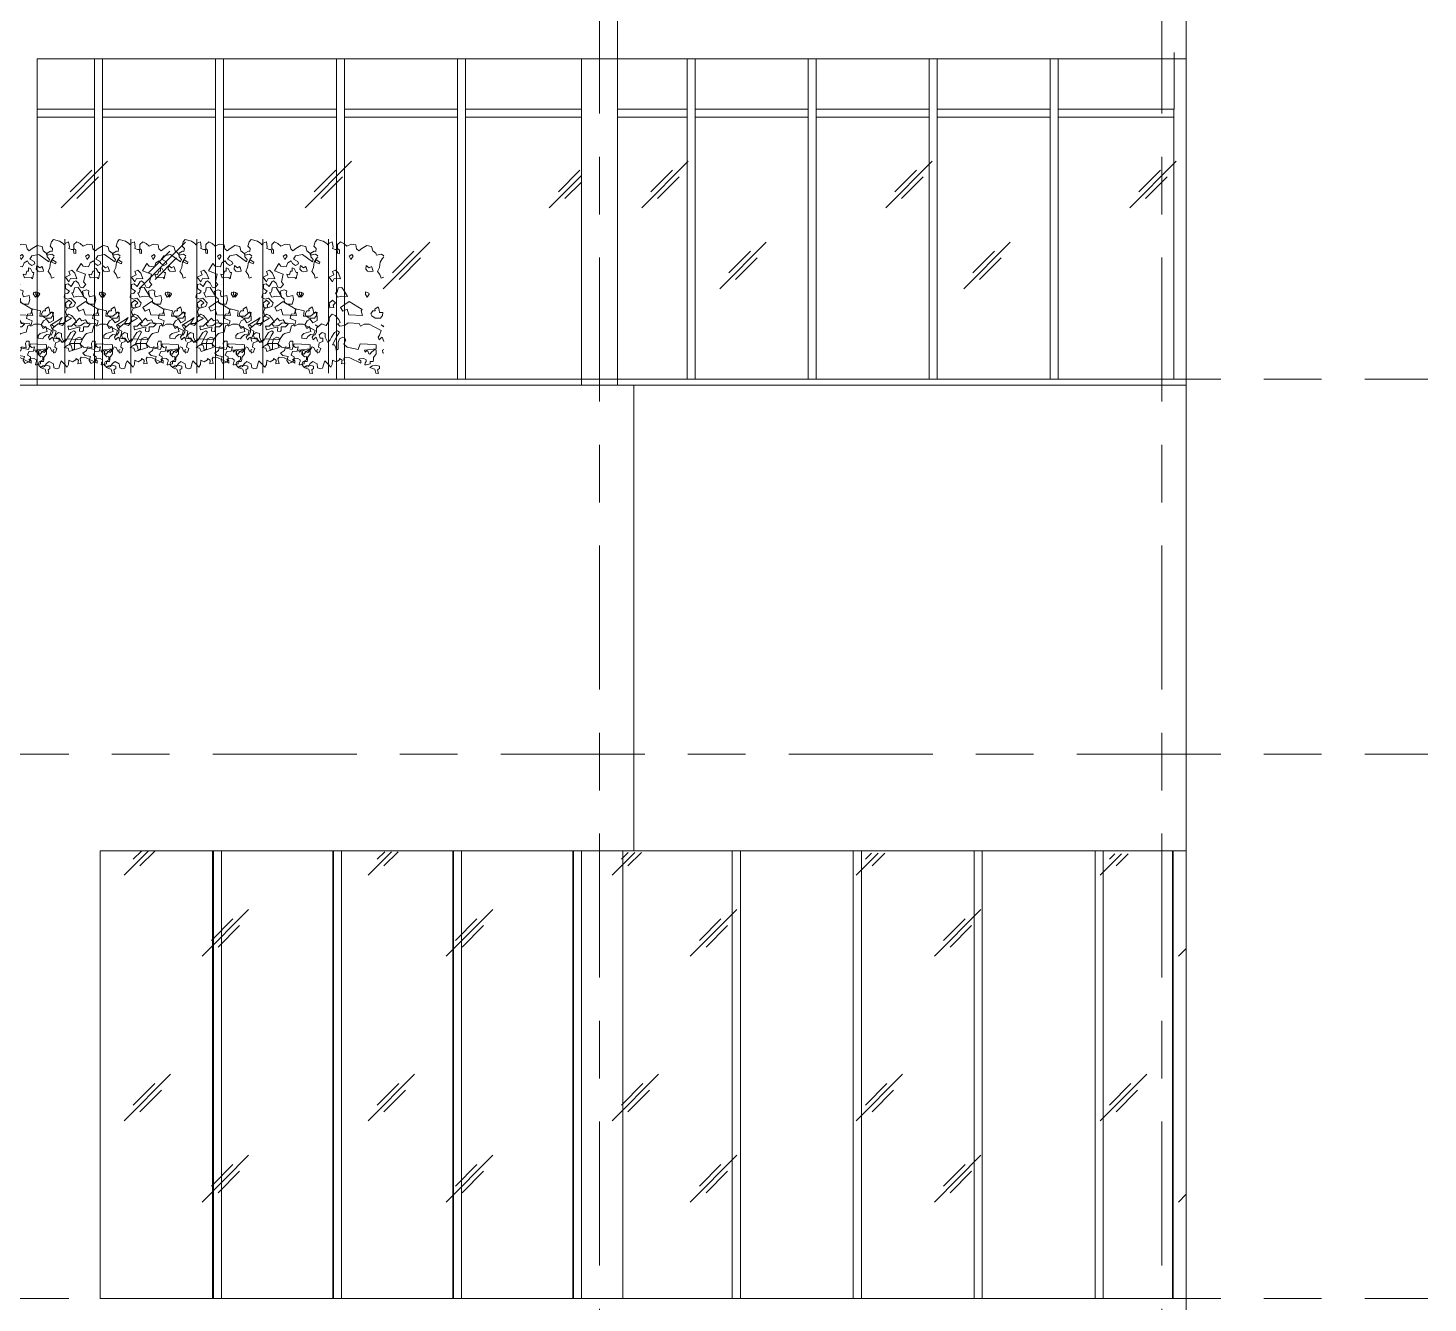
# Model space of a CAD drawing. Header units: millimetres. Extents: x -2100 to 124761, y -10432 to 93550.
# Drawn here: x 33025 to 44600, y 10962 to 21504 of the extents above; entities that cross this region are included whole.
import ezdxf

# ---------------------------------------------------------------- set-up
doc = ezdxf.new("R2010")
doc.units = ezdxf.units.MM
doc.linetypes.add('Centre', pattern=[31.75, 6.35, -4.7625, 15.875, -4.7625])
for name, color, linetype, lineweight in [('A-GLAZ-CWMG', 55, 'Continuous', 5), ('G-IMPT', 8, 'Continuous', 5), ('KINH', 152, 'Continuous', 5), ('L-SITE', 91, 'Continuous', 5), ('NET-THAY', 2, 'Continuous', 9), ('TRUC', 225, 'Continuous', 5)]:
    doc.layers.add(name, color=color, linetype=linetype, lineweight=lineweight)

# ---------------------------------------------------------------- blocks, each defined once
blk = doc.blocks.new('ALC1807-ASCENT PLAZA-KET CAU 180524_rvt-1-MẶT ĐỨNG TRỤC A-Q')
at = {"layer": 'NET-THAY'}
for p, q in [((42600, 21300), (42600, 18600)), ((33100, 21250), (33100, 18550)), ((37600, 21250), (37600, 18550)), ((37900, 21250), (37900, 18550)), ((42600, 17950), (42600, 15300)), ((42600, 14700), (42600, 10950))]:
    blk.add_line(p, q, dxfattribs=at)
blk = doc.blocks.new('System Panel - Glazed-1982917-MẶT ĐỨNG TRỤC A-Q')
at = {"layer": 'KINH'}
blk.add_line((42487, 11000), (42487, 14700), dxfattribs=at)
blk = doc.blocks.new('System Panel - Glazed-1952872-MẶT ĐỨNG TRỤC A-Q')
at = {"layer": 'KINH'}
blk.add_line((42493, 14700), (42493, 11000), dxfattribs=at)
blk = doc.blocks.new('System Panel - Glazed-1982927-MẶT ĐỨNG TRỤC A-Q')
at = {"layer": 'KINH'}
blk.add_line((37944, 11000), (37944, 14700), dxfattribs=at)
blk = doc.blocks.new('Rectangular Mullion - Rectangular Mullion-1978554-MẶT ĐỨNG TRỤC A-Q')
at = {"layer": 'A-GLAZ-CWMG'}
for p, q in [((38848, 14700), (38848, 11000)), ((38915, 14700), (38915, 11000))]:
    blk.add_line(p, q, dxfattribs=at)
blk = doc.blocks.new('Rectangular Mullion - Rectangular Mullion-V44-MẶT ĐỨNG TRỤC A-Q')
at = {"layer": 'A-GLAZ-CWMG'}
for p, q in [((23133, 14700), (23133, 11000)), ((23139, 14700), (23139, 11000)), ((23205, 14700), (23205, 11000))]:
    blk.add_line(p, q, dxfattribs=at)
blk = doc.blocks.new('System Panel - Glazed-1982567-MẶT ĐỨNG TRỤC A-Q')
at = {"layer": 'KINH'}
blk.add_line((14912, 5500), (14912, 7667), dxfattribs=at)
blk = doc.blocks.new('System Panel - Glazed-1982589-MẶT ĐỨNG TRỤC A-Q')
at = {"layer": 'KINH'}
blk.add_line((42500, 20833), (42500, 21300), dxfattribs=at)
blk = doc.blocks.new('Rectangular Mullion - Rectangular Mullion-V40-MẶT ĐỨNG TRỤC A-Q')
at = {"layer": 'A-GLAZ-CWMG'}
for p, q in [((13944, 13167), (13944, 13233)), ((14902, 13233), (13944, 13233)), ((14902, 13233), (14902, 13167)), ((14902, 13167), (13944, 13167))]:
    blk.add_line(p, q, dxfattribs=at)
blk = doc.blocks.new('Rectangular Mullion - Rectangular Mullion-V37-MẶT ĐỨNG TRỤC A-Q')
at = {"layer": 'A-GLAZ-CWMG'}
for p, q in [((14642, 2167), (14642, 2233)), ((15575, 2233), (14642, 2233)), ((15575, 2233), (15575, 2167)), ((15575, 2167), (14642, 2167))]:
    blk.add_line(p, q, dxfattribs=at)
blk = doc.blocks.new('Rectangular Mullion - Rectangular Mullion-1982810-MẶT ĐỨNG TRỤC A-Q')
at = {"layer": 'A-GLAZ-CWMG'}
for p, q in [((38475, 20833), (37900, 20833)), ((38475, 20767), (37900, 20767)), ((38475, 20833), (38475, 20767))]:
    blk.add_line(p, q, dxfattribs=at)
blk = doc.blocks.new('Rectangular Mullion - Rectangular Mullion-V38-MẶT ĐỨNG TRỤC A-Q')
at = {"layer": 'A-GLAZ-CWMG'}
for p, q in [((15575, 2200), (15575, 0)), ((15642, 2200), (15642, 0))]:
    blk.add_line(p, q, dxfattribs=at)
blk = doc.blocks.new('Rectangular Mullion - Rectangular Mullion-V101-MẶT ĐỨNG TRỤC A-Q')
at = {"layer": 'A-GLAZ-CWMG'}
for p, q in [((41475, 21250), (41475, 20800)), ((41542, 21250), (41542, 20800))]:
    blk.add_line(p, q, dxfattribs=at)
blk = doc.blocks.new('Rectangular Mullion - Rectangular Mullion-V52-MẶT ĐỨNG TRỤC A-Q')
at = {"layer": 'A-GLAZ-CWMG'}
for p, q in [((10292, 7667), (10292, 7733)), ((11250, 7733), (10292, 7733)), ((11250, 7667), (10292, 7667))]:
    blk.add_line(p, q, dxfattribs=at)
blk = doc.blocks.new('Rectangular Mullion - Rectangular Mullion-1983252-MẶT ĐỨNG TRỤC A-Q')
at = {"layer": 'A-GLAZ-CWMG'}
for p, q in [((33575, 20833), (33100, 20833)), ((33575, 20767), (33100, 20767)), ((33575, 20833), (33575, 20767))]:
    blk.add_line(p, q, dxfattribs=at)
blk = doc.blocks.new('Rectangular Mullion - Rectangular Mullion-1978184-MẶT ĐỨNG TRỤC A-Q')
at = {"layer": 'A-GLAZ-CWMG'}
for p, q in [((21275, 21250), (21275, 20800)), ((21342, 21250), (21342, 20800))]:
    blk.add_line(p, q, dxfattribs=at)
blk = doc.blocks.new('CAY XANH 1 - new block_dwg_110_植栽_中_高木 - 落葉1_φ4000_H5500-1445069-IDEA-4th Storey - Detail-1404438-MẶT ĐỨNG TRỤC A-Q')
at = {"layer": 'G-IMPT'}
for p, q in [((14934, 18600), (15069, 18600)), ((14964, 18600), (15101, 18600)), ((14979, 18600), (15297, 18600)), ((15042, 18600), (15164, 18600)), ((15321, 18600), (15390, 18600)), ((15389, 18600), (15452, 18600)), ((15434, 18600), (15510, 18600)), ((15510, 18600), (15520, 18600)), ((15551, 18600), (15580, 18600)), ((15580, 18600), (15588, 18600)), ((15740, 18600), (15593, 18600)), ((15733, 18600), (15717, 18600)), ((15794, 18600), (15733, 18600)), ((15835, 18600), (15734, 18600)), ((15981, 18600), (15773, 18600)), ((15912, 18600), (15947, 18600)), ((15960, 18600), (15912, 18600))]:
    blk.add_line(p, q, dxfattribs=at)
at = {"layer": 'G-IMPT', "flags": 128}
for points in [[(14870, 18600), (15012, 18600), (15171, 18600), (15090, 18600), (14938, 18600)], [(14878, 18600), (15075, 18600), (15218, 18600), (15105, 18600)], [(15322, 18600), (15140, 18600), (14881, 18600)], [(14907, 18600), (15069, 18600), (15140, 18600)], [(14910, 18600), (15105, 18600), (15051, 18600), (14935, 18600)], [(15374, 18600), (15392, 18600), (15381, 18600), (15400, 18600), (15422, 18600), (15260, 18600), (15173, 18600), (15043, 18600)], [(15074, 18600), (15159, 18600), (15281, 18600), (15321, 18600), (15181, 18600)], [(15101, 18600), (15173, 18600), (15261, 18600)], [(15123, 18600), (15240, 18600), (15290, 18600)], [(15156, 18600), (15266, 18600), (15358, 18600), (15388, 18600)], [(15218, 18600), (15363, 18600), (15298, 18600), (15162, 18600)], [(15321, 18600), (15395, 18600), (15248, 18600), (15171, 18600)], [(15219, 18600), (15287, 18600), (15326, 18600), (15422, 18600), (15540, 18600), (15363, 18600)], [(15298, 18600), (15328, 18600), (15388, 18600), (15456, 18600)], [(16030, 18600), (15883, 18600), (15773, 18600), (15672, 18600), (15540, 18600), (15456, 18600), (15395, 18600)], [(15521, 18600), (15523, 18600), (15483, 18600), (15426, 18600)], [(15656, 18600), (15582, 18600), (15522, 18600), (15513, 18600)], [(15566, 18600), (15561, 18600), (15523, 18600)], [(15601, 18600), (15596, 18600), (15594, 18600), (15561, 18600), (15540, 18600), (15641, 18600), (15771, 18600), (15961, 18600), (15975, 18600)], [(15958, 18600), (15912, 18600), (15540, 18600), (15584, 18600)], [(15647, 18600), (15602, 18600), (15573, 18600), (15552, 18600)], [(15693, 18600), (15584, 18600), (15582, 18600)], [(15666, 18600), (15656, 18600), (15717, 18600), (15765, 18600), (15901, 18600)], [(15951, 18600), (15805, 18600), (15672, 18600), (15735, 18600), (15743, 18600), (15762, 18600)], [(15948, 18600), (15918, 18600), (15693, 18600), (15779, 18600), (15852, 18600), (15925, 18600), (15929, 18600)], [(15706, 18600), (15838, 18600), (15981, 18600), (16013, 18600)], [(15970, 18600), (15771, 18600), (15860, 18600)], [(15940, 18600), (15868, 18600), (15779, 18600), (15829, 18600)], [(15895, 18600), (15829, 18600), (15877, 18600)], [(15959, 18600), (15860, 18600), (15966, 18600)], [(15995, 18600), (15959, 18600), (15997, 18600)], [(15984, 18600), (15966, 18600), (15985, 18600)]]:
    blk.add_lwpolyline(points, dxfattribs=at)
blk = doc.blocks.new('CAY XANH 1 - new block_dwg-1404437-MẶT ĐỨNG TRỤC A-Q')
blk.add_blockref('CAY XANH 1 - new block_dwg_110_植栽_中_高木 - 落葉1_φ4000_H5500-1445069-IDEA-4th Storey - Detail-1404438-MẶT ĐỨNG TRỤC A-Q', (0, 0))
blk = doc.blocks.new('CAY XANH 1 - CAY XANH_dwg-1404436-MẶT ĐỨNG TRỤC A-Q')
at = {"layer": 'G-IMPT'}
for p, q in [((15540, 19488), (15540, 19520)), ((15540, 19225), (15540, 19264)), ((15540, 18902), (15540, 18918))]:
    blk.add_line(p, q, dxfattribs=at)
at = {"layer": 'G-IMPT', "flags": 128}
for points in [[(15540, 19678), (15540, 19687), (15540, 19700), (15540, 19740), (15540, 19731), (15540, 19715), (15540, 19728), (15540, 19747), (15540, 19759), (15540, 19740), (15540, 19706), (15540, 19687), (15540, 19660), (15540, 19663), (15540, 19647), (15540, 19616), (15540, 19594), (15540, 19576), (15540, 19635), (15540, 19626), (15540, 19598), (15540, 19579), (15540, 19557), (15540, 19545), (15540, 19561), (15540, 19582), (15540, 19567), (15540, 19533), (15540, 19539), (15540, 19561), (15540, 19501), (15540, 19473), (15540, 19408), (15540, 19387), (15540, 19359), (15540, 19365), (15540, 19399), (15540, 19417), (15540, 19412), (15540, 19371), (15540, 19393), (15540, 19387), (15540, 19356), (15540, 19331), (15540, 19312), (15540, 19315), (15540, 19281), (15540, 19265), (15540, 19275), (15540, 19235), (15540, 19204), (15540, 19188), (15540, 19160), (15540, 19126), (15540, 19120), (15540, 19107), (15540, 19064)], [(15540, 18869), (15540, 18897), (15540, 18891), (15540, 18894), (15540, 18934), (15540, 18941), (15540, 18956), (15540, 18972), (15540, 18987), (15540, 19022), (15540, 19025), (15540, 19082), (15540, 19104), (15540, 19085), (15540, 19116), (15540, 19169), (15540, 19197), (15540, 19212), (15540, 19250), (15540, 19265), (15540, 19277), (15540, 19318), (15540, 19343), (15540, 19380), (15540, 19374), (15540, 19461), (15540, 19439), (15540, 19470), (15540, 19495), (15540, 19529), (15540, 19573), (15540, 19601), (15540, 19622), (15540, 19638), (15540, 19632), (15540, 19647), (15540, 19666), (15540, 19703), (15540, 19710), (15540, 19685), (15540, 19666), (15540, 19682), (15540, 19715), (15540, 19722), (15540, 19706), (15540, 19728), (15540, 19740), (15540, 19719), (15540, 19687), (15540, 19672), (15540, 19644), (15540, 19647), (15540, 19678)], [(15540, 19520), (15540, 19527), (15540, 19498)], [(15540, 19498), (15540, 19466), (15540, 19473), (15540, 19441), (15540, 19445), (15540, 19434), (15540, 19488)], [(15540, 19335), (15540, 19363), (15540, 19360), (15540, 19335), (15540, 19317)], [(15540, 19264), (15540, 19296), (15540, 19285), (15540, 19310), (15540, 19335), (15540, 19342), (15540, 19331), (15540, 19282), (15540, 19268), (15540, 19236), (15540, 19225)], [(15540, 19317), (15540, 19282), (15540, 19292), (15540, 19289), (15540, 19335)], [(15540, 19156), (15540, 19177), (15540, 19202), (15540, 19184), (15540, 19170)], [(15540, 18936), (15540, 18908), (15540, 18933), (15540, 18936), (15540, 18930), (15540, 18971), (15540, 18980), (15540, 18992), (15540, 19045), (15540, 19055), (15540, 19086), (15540, 19098), (15540, 19104), (15540, 19141), (15540, 19144), (15540, 19185), (15540, 19169), (15540, 19126)], [(15540, 19170), (15540, 19145), (15540, 19127), (15540, 19110)], [(15540, 19126), (15540, 19160), (15540, 19123), (15540, 19088), (15540, 19070), (15540, 19101), (15540, 19086), (15540, 19055), (15540, 19023), (15540, 19039), (15540, 18999), (15540, 18980), (15540, 18964), (15540, 18943), (15540, 18937), (15540, 18955), (15540, 18974), (15540, 18967), (15540, 18992), (15540, 19027), (15540, 19061), (15540, 19048), (15540, 19086), (15540, 19113), (15540, 19141), (15540, 19132), (15540, 19098), (15540, 19073), (15540, 19061), (15540, 19042), (15540, 19048), (15540, 19070), (15540, 19063), (15540, 19042), (15540, 19057)], [(15540, 19110), (15540, 19131), (15540, 19156)], [(15540, 19064), (15540, 19113), (15540, 19098), (15540, 19051), (15540, 19017), (15540, 19001), (15540, 18973), (15540, 18943), (15540, 18936)], [(15540, 19065), (15540, 19094), (15540, 19087), (15540, 19108), (15540, 19043)], [(15540, 19037), (15540, 19058), (15540, 19065)], [(15540, 19057), (15540, 19006), (15540, 18969), (15540, 18950), (15540, 18928), (15540, 18944), (15540, 18953), (15540, 18916)], [(15540, 19043), (15540, 19011), (15540, 19037), (15540, 19002), (15540, 18998), (15540, 19005), (15540, 19037)], [(15540, 18887), (15540, 18962), (15540, 18992), (15540, 19005), (15540, 18989), (15540, 18952), (15540, 18930), (15540, 18909), (15540, 18952), (15540, 18980), (15540, 18989), (15540, 18971), (15540, 18943)], [(15540, 18750), (15540, 18766), (15540, 18784), (15540, 18812), (15540, 18843), (15540, 18850), (15540, 18831), (15540, 18809), (15540, 18812), (15540, 18834), (15540, 18840), (15540, 18827), (15540, 18843), (15540, 18854), (15540, 18888), (15540, 18891), (15540, 18896), (15540, 18850), (15540, 18868), (15540, 18887), (15540, 18896), (15540, 18927), (15540, 18946), (15540, 18952), (15540, 18937), (15540, 18909), (15540, 18874), (15540, 18853), (15540, 18840), (15540, 18862), (15540, 18887)], [(15540, 18943), (15540, 18915), (15540, 18906), (15540, 18868), (15540, 18856), (15540, 18825), (15540, 18834), (15540, 18865), (15540, 18871), (15540, 18850), (15540, 18825), (15540, 18843), (15540, 18825), (15540, 18809), (15540, 18788), (15540, 18790), (15540, 18763), (15540, 18747), (15540, 18725), (15540, 18707), (15540, 18704), (15540, 18707), (15540, 18732), (15540, 18750), (15540, 18729), (15540, 18697), (15540, 18688), (15540, 18694), (15540, 18729), (15540, 18753), (15540, 18732), (15540, 18704), (15540, 18725), (15540, 18760), (15540, 18747), (15540, 18763), (15540, 18775), (15540, 18760), (15540, 18729), (15540, 18732), (15540, 18772), (15540, 18785), (15540, 18781), (15540, 18734), (15540, 18759), (15540, 18762), (15540, 18772)], [(15540, 18916), (15540, 18919), (15540, 18891), (15540, 18869)], [(15540, 18918), (15540, 18881), (15540, 18865), (15540, 18871), (15540, 18834), (15540, 18831), (15540, 18803), (15540, 18788), (15540, 18760), (15540, 18747), (15540, 18732), (15540, 18757), (15540, 18790), (15540, 18800), (15540, 18818), (15540, 18840), (15540, 18871), (15540, 18862), (15540, 18902)], [(15540, 18852), (15540, 18865), (15540, 18834)], [(15540, 18834), (15540, 18809), (15540, 18822), (15540, 18843), (15540, 18852)], [(15540, 18772), (15540, 18775), (15540, 18762), (15540, 18750), (15540, 18738), (15540, 18722)], [(15540, 18722), (15540, 18731), (15540, 18750)]]:
    blk.add_lwpolyline(points, dxfattribs=at)
for points in [[(15540, 19622), (15540, 19637), (15540, 19622), (15540, 19594)], [(15540, 19587), (15540, 19594), (15540, 19573), (15540, 19559), (15540, 19573)], [(15540, 19516), (15540, 19544), (15540, 19527), (15540, 19537), (15540, 19523), (15540, 19498), (15540, 19491), (15540, 19498)], [(15540, 19480), (15540, 19505), (15540, 19495), (15540, 19466), (15540, 19449), (15540, 19410), (15540, 19438), (15540, 19434)], [(15540, 19308), (15540, 19340), (15540, 19333), (15540, 19351), (15540, 19312), (15540, 19294)], [(15540, 19315), (15540, 19308), (15540, 19283), (15540, 19305), (15540, 19326)], [(15540, 19296), (15540, 19321), (15540, 19324), (15540, 19310), (15540, 19282)], [(15540, 19193), (15540, 19232), (15540, 19257), (15540, 19236), (15540, 19214), (15540, 19197)], [(15540, 19168), (15540, 19197), (15540, 19246), (15540, 19180), (15540, 19170), (15540, 19131), (15540, 19136), (15540, 19183)], [(15540, 18976), (15540, 19001), (15540, 19053), (15540, 19015), (15540, 18990), (15540, 18976), (15540, 18944)], [(15540, 18899), (15540, 18899), (15540, 18865), (15540, 18831), (15540, 18859), (15540, 18865), (15540, 18884)], [(15540, 18713), (15540, 18719), (15540, 18710), (15540, 18691), (15540, 18682), (15540, 18651), (15540, 18654), (15540, 18685), (15540, 18688), (15540, 18701)]]:
    blk.add_lwpolyline(points, close=True, dxfattribs=at)
blk = doc.blocks.new('CAY XANH 1 - CAY XANH_dwg-1404435-MẶT ĐỨNG TRỤC A-Q')
at = {"layer": 'G-IMPT', "flags": 128}
for points in [[(15995, 19621), (15976, 19633), (15936, 19627), (15929, 19642), (15905, 19661), (15895, 19698), (15855, 19705), (15815, 19680), (15790, 19661), (15771, 19677), (15765, 19710), (15725, 19717), (15691, 19701), (15666, 19723), (15638, 19735), (15614, 19714), (15614, 19682), (15629, 19667), (15629, 19639), (15614, 19642), (15611, 19673), (15595, 19673), (15573, 19682), (15576, 19695), (15570, 19735), (15543, 19726), (15533, 19710), (15524, 19723), (15496, 19741), (15444, 19754), (15428, 19735), (15418, 19701), (15437, 19682), (15434, 19655), (15421, 19658), (15393, 19642), (15393, 19611), (15412, 19590), (15406, 19571), (15323, 19630), (15267, 19621), (15249, 19593), (15285, 19574), (15292, 19553), (15267, 19541), (15242, 19556), (15230, 19578), (15202, 19562), (15190, 19528), (15146, 19534), (15128, 19556), (15091, 19497), (15164, 19468), (15149, 19404), (15168, 19383), (15143, 19355), (15121, 19360), (15106, 19395), (15084, 19413), (15072, 19407), (15047, 19367), (15022, 19388), (15000, 19383), (15000, 19351), (15032, 19327), (15016, 19308), (14995, 19311), (14988, 19277), (15016, 19261), (15044, 19271), (15081, 19231), (15069, 19200), (15013, 19184), (15000, 19156), (15013, 19122), (15025, 19116), (15050, 19104), (14977, 19060), (14943, 19060), (14973, 19109), (14951, 19094), (14875, 19048), (14890, 19014), (14921, 18998), (14915, 18970), (14903, 18939), (14936, 18933), (14949, 18933), (14971, 18905), (15002, 18930), (15023, 18933), (15134, 18927), (15162, 18967), (15174, 18977), (15220, 18989), (15233, 19041), (15261, 19051), (15270, 19082), (15245, 19094), (15223, 19101), (15230, 19137), (15258, 19141), (15270, 19181), (15338, 19165), (15332, 19122), (15391, 19122), (15434, 19156), (15444, 19119), (15444, 19085), (15409, 19066), (15388, 19097), (15363, 19082), (15344, 19051), (15360, 19020), (15381, 19035), (15393, 18995), (15335, 18977), (15317, 18961), (15317, 18939), (15357, 18933), (15369, 18952), (15391, 18970), (15425, 18964), (15440, 18989), (15440, 19023), (15480, 19057), (15520, 19045), (15545, 19082), (15543, 19109), (15570, 19137), (15595, 19128), (15623, 19094), (15635, 19069), (15614, 19057), (15632, 19038), (15672, 19045), (15700, 19066), (15791, 19060), (15803, 19038), (15834, 19054), (15874, 19054), (15974, 19002), (15961, 18965), (15949, 18947), (15958, 18925), (15974, 18941), (15983, 18949), (15996, 18913)], [(15995, 19445), (15973, 19435), (15964, 19466), (15945, 19491), (15960, 19525), (15966, 19568), (15982, 19596), (15995, 19611)], [(15995, 19039), (15975, 19049), (15995, 19034)], [(15995, 18816), (15989, 18818), (15986, 18840), (15995, 18846)]]:
    blk.add_lwpolyline(points, dxfattribs=at)
for points in [[(15445, 19582), (15434, 19589), (15430, 19568), (15462, 19554), (15466, 19568)], [(15710, 19618), (15731, 19632), (15742, 19618), (15724, 19589)], [(15254, 19515), (15239, 19522), (15239, 19494), (15225, 19494), (15215, 19462), (15193, 19469), (15204, 19437), (15261, 19441), (15271, 19430), (15282, 19483), (15271, 19483)], [(15621, 19476), (15597, 19501), (15572, 19490), (15583, 19462), (15544, 19444), (15572, 19405), (15586, 19433), (15639, 19430)], [(15848, 19511), (15851, 19540), (15876, 19522), (15894, 19533), (15901, 19518), (15908, 19494), (15876, 19487), (15862, 19494)], [(15250, 19260), (15243, 19292), (15197, 19281), (15190, 19306), (15193, 19331), (15172, 19338), (15140, 19327), (15151, 19278), (15172, 19264), (15176, 19232), (15193, 19221), (15239, 19221)], [(15667, 19331), (15650, 19359), (15618, 19356), (15614, 19331), (15607, 19313), (15597, 19313), (15614, 19278), (15650, 19288), (15696, 19285)], [(15314, 19292), (15317, 19317), (15285, 19320), (15278, 19306), (15296, 19278)], [(15551, 19189), (15544, 19228), (15572, 19253), (15597, 19232), (15576, 19211), (15583, 19193)], [(15657, 19164), (15639, 19193), (15710, 19242), (15816, 19177), (15809, 19166), (15819, 19127), (15706, 19133), (15692, 19179)], [(15872, 19311), (15876, 19304), (15858, 19279), (15844, 19300), (15844, 19322)], [(15183, 19062), (15165, 19090), (15133, 19083), (15116, 19104), (15048, 19040), (15019, 19040), (15026, 19008), (15119, 19034), (15116, 18998), (15140, 18995), (15147, 19002), (15147, 19034), (15183, 19034), (15204, 19055)], [(15925, 19166), (15904, 19166), (15890, 19141), (15897, 19124), (15925, 19106), (15968, 19106), (15985, 19127), (15989, 19152), (15961, 19152), (15957, 19173), (15950, 19198), (15922, 19180)], [(15797, 18769), (15831, 18772), (15849, 18759), (15849, 18747), (15843, 18735), (15840, 18719), (15849, 18719), (15883, 18728), (15883, 18747), (15908, 18747), (15911, 18763), (15911, 18781), (15933, 18809), (15933, 18840), (15923, 18846), (15896, 18827), (15880, 18806), (15871, 18809), (15865, 18831), (15855, 18837), (15843, 18824), (15837, 18840), (15933, 18850), (15933, 18885), (15921, 18888), (15800, 18893), (15784, 18846), (15694, 18865), (15672, 18884), (15666, 18893), (15682, 18924), (15672, 18942), (15657, 18949), (15629, 18933), (15620, 18905), (15620, 18871), (15620, 18850), (15601, 18837), (15598, 18859), (15589, 18884), (15573, 18884), (15611, 18958), (15629, 18989), (15614, 19001), (15589, 18986), (15564, 18949), (15552, 18927), (15533, 18905), (15512, 18949), (15512, 18977), (15487, 18986), (15462, 18967), (15471, 18939), (15493, 18939), (15493, 18911), (15462, 18902), (15456, 18865), (15474, 18853), (15462, 18822), (15431, 18831), (15418, 18862), (15403, 18868), (15391, 18846), (15369, 18822), (15329, 18840), (15319, 18822), (15319, 18806), (15341, 18785), (15357, 18787), (15357, 18760), (15326, 18744), (15317, 18723), (15332, 18704), (15360, 18701), (15372, 18704), (15388, 18729), (15409, 18747), (15444, 18726), (15449, 18695), (15474, 18686), (15490, 18691), (15499, 18726), (15508, 18751), (15530, 18729), (15558, 18701), (15570, 18723), (15573, 18757), (15601, 18744), (15629, 18760), (15629, 18772), (15651, 18757), (15647, 18726), (15675, 18729), (15666, 18769), (15675, 18782), (15716, 18778), (15806, 18732), (15806, 18756), (15787, 18759)], [(15042, 18896), (15118, 18896), (15131, 18862), (15030, 18828), (15020, 18856), (14989, 18862), (15014, 18880)], [(15214, 18899), (15223, 18914), (15245, 18914), (15245, 18878), (15267, 18862), (15289, 18868), (15279, 18831), (15242, 18828), (15230, 18800), (15254, 18785), (15254, 18757), (15242, 18744), (15211, 18729), (15195, 18754), (15205, 18787), (15162, 18797), (15143, 18815), (15174, 18837), (15183, 18868), (15218, 18859)], [(15902, 18710), (15927, 18716), (15961, 18707), (15961, 18688), (15945, 18679), (15951, 18648), (15930, 18651), (15921, 18682), (15911, 18685), (15880, 18698)]]:
    blk.add_lwpolyline(points, close=True, dxfattribs=at)
blk = doc.blocks.new('CAY XANH 1 - CAY XANH 1-1405520-MẶT ĐỨNG TRỤC A-Q')
for name in ['CAY XANH 1 - CAY XANH_dwg-1404435-MẶT ĐỨNG TRỤC A-Q', 'CAY XANH 1 - CAY XANH_dwg-1404436-MẶT ĐỨNG TRỤC A-Q', 'CAY XANH 1 - new block_dwg-1404437-MẶT ĐỨNG TRỤC A-Q']:
    blk.add_blockref(name, (0, 0))

msp = doc.modelspace()

# ---------------------------------------------------------------- hatches: boundary and pattern name
at = {"layer": 'KINH'}
h = msp.add_hatch(dxfattribs=at)
h.set_pattern_fill('FP_11', color=256, angle=180, style=0, pattern_type=2)
h.set_pattern_definition([(225.204, (48320, 31848.4), (-0.002, -2032), [252.7, -2610.8]), (225.204, (48374.8, 31793.3), (-0.002, -2032), [252.7, -2610.8]), (225.204, (48450.1, 31924.3), (-0.002, -2032), [544.27, -2319.24]), (225.204, (49692, 30487), (-0.002, -2032), [252.7, -2610.8]), (225.204, (49746.7, 30431.8), (-0.002, -2032), [252.7, -2610.8]), (225.204, (49822, 30562.9), (-0.002, -2032), [544.27, -2319.24])])
h.paths.add_polyline_path([(33099.9, 21250), (33099.9, 18550), (37599.9, 18550), (37599.9, 21250)])
h = msp.add_hatch(dxfattribs=at)
h.set_pattern_fill('FP_11', color=256, angle=180, style=0, pattern_type=2)
h.set_pattern_definition([(225.204, (53120, 31848.4), (-0.002, -2032), [252.7, -2610.8]), (225.204, (53174.8, 31793.3), (-0.002, -2032), [252.7, -2610.8]), (225.204, (53250.1, 31924.3), (-0.002, -2032), [544.27, -2319.24]), (225.204, (54492, 30487), (-0.002, -2032), [252.7, -2610.8]), (225.204, (54546.7, 30431.8), (-0.002, -2032), [252.7, -2610.8]), (225.204, (54622, 30562.9), (-0.002, -2032), [544.27, -2319.24])])
h.paths.add_polyline_path([(37899.9, 21250), (37899.9, 18550), (42599.9, 18550), (42599.9, 21250)])
h = msp.add_hatch(dxfattribs=at)
h.set_pattern_fill('FP_11', color=256, angle=180, style=0, pattern_type=2)
h.set_pattern_definition([(225.204, (48841, 24298.4), (-0.002, -2032), [252.7, -2610.8]), (225.204, (48895.8, 24243.3), (-0.002, -2032), [252.7, -2610.8]), (225.204, (48971.1, 24374.3), (-0.002, -2032), [544.27, -2319.24]), (225.204, (50212.9, 22937), (-0.002, -2032), [252.7, -2610.8]), (225.204, (50267.7, 22881.8), (-0.002, -2032), [252.7, -2610.8]), (225.204, (50343, 23012.9), (-0.002, -2032), [544.27, -2319.24])])
h.paths.add_polyline_path([(33620.9, 14700), (33620.9, 11000), (42599.9, 10975), (42599.9, 14675)])

# ---------------------------------------------------------------- linework, layer by layer
at = {"layer": 'NET-THAY'}
for p, q in [((42599.9, 28450), (42599.9, -150)), ((37899.9, 25150), (37899.9, 21250)), ((42599.9, 25150), (42599.9, 21250)), ((37899.9, 21250), (33099.9, 21250)), ((42599.9, 21250), (37899.9, 21250)), ((31174.6, 18550), (42599.9, 18550)), ((33099.9, 18600), (37599.9, 18600)), ((37899.9, 18600), (42600, 18600)), ((38033, 14700), (38033, 18550)), ((42489.9, 18550), (42599.9, 18550)), ((42599.9, 18550), (42599.9, 17950)), ((42600, 18600), (42600, 18550)), ((42599.9, 15300), (42599.9, 14700)), ((33620.9, 11000), (33620.9, 14700)), ((33620.9, 14700), (38033, 14700)), ((38033, 14700), (42599.9, 14700)), ((33620.9, 11000), (42589.9, 11000))]:
    msp.add_line(p, q, dxfattribs=at)
at = {"layer": 'TRUC', "linetype": 'Centre', "ltscale": 75}
for p, q in [((37749.9, -3849.3), (37749.9, 93540.4)), ((42399.9, -3849.3), (42399.9, 93540.4)), ((42599.9, -1309.3), (42599.9, 93540.4)), ((-2000.1, 18600), (44599.9, 18600)), ((-2000.1, 15500), (44599.9, 15500)), ((-2000.1, 11000), (44599.9, 11000))]:
    msp.add_line(p, q, dxfattribs=at)

# ---------------------------------------------------------------- block references
at = {"lineweight": 5}
msp.add_blockref('ALC1807-ASCENT PLAZA-KET CAU 180524_rvt-1-MẶT ĐỨNG TRỤC A-Q', (0, 0), dxfattribs=at)
at = {"layer": 'A-GLAZ-CWMG'}
for name, p in [('Rectangular Mullion - Rectangular Mullion-1978184-MẶT ĐỨNG TRỤC A-Q', (12300, 0)), ('Rectangular Mullion - Rectangular Mullion-1978184-MẶT ĐỨNG TRỤC A-Q', (13300, 0)), ('Rectangular Mullion - Rectangular Mullion-1978184-MẶT ĐỨNG TRỤC A-Q', (14300, 0)), ('Rectangular Mullion - Rectangular Mullion-1978184-MẶT ĐỨNG TRỤC A-Q', (15300, 0)), ('Rectangular Mullion - Rectangular Mullion-V101-MẶT ĐỨNG TRỤC A-Q', (-3000, 0)), ('Rectangular Mullion - Rectangular Mullion-V101-MẶT ĐỨNG TRỤC A-Q', (-2000, 0)), ('Rectangular Mullion - Rectangular Mullion-V101-MẶT ĐỨNG TRỤC A-Q', (-1000, 0)), ('Rectangular Mullion - Rectangular Mullion-V101-MẶT ĐỨNG TRỤC A-Q', (0, 0)), ('Rectangular Mullion - Rectangular Mullion-1983252-MẶT ĐỨNG TRỤC A-Q', (0, 0)), ('Rectangular Mullion - Rectangular Mullion-V38-MẶT ĐỨNG TRỤC A-Q', (18000, 18600)), ('Rectangular Mullion - Rectangular Mullion-V37-MẶT ĐỨNG TRỤC A-Q', (19000, 18600)), ('Rectangular Mullion - Rectangular Mullion-V38-MẶT ĐỨNG TRỤC A-Q', (19000, 18600)), ('Rectangular Mullion - Rectangular Mullion-V37-MẶT ĐỨNG TRỤC A-Q', (20000, 18600)), ('Rectangular Mullion - Rectangular Mullion-V38-MẶT ĐỨNG TRỤC A-Q', (20000, 18600)), ('Rectangular Mullion - Rectangular Mullion-V37-MẶT ĐỨNG TRỤC A-Q', (21000, 18600)), ('Rectangular Mullion - Rectangular Mullion-V38-MẶT ĐỨNG TRỤC A-Q', (21000, 18600)), ('Rectangular Mullion - Rectangular Mullion-V52-MẶT ĐỨNG TRỤC A-Q', (26350, 13100)), ('Rectangular Mullion - Rectangular Mullion-1982810-MẶT ĐỨNG TRỤC A-Q', (0, 0)), ('Rectangular Mullion - Rectangular Mullion-V38-MẶT ĐỨNG TRỤC A-Q', (22900.1, 18600)), ('Rectangular Mullion - Rectangular Mullion-V37-MẶT ĐỨNG TRỤC A-Q', (23900.1, 18600)), ('Rectangular Mullion - Rectangular Mullion-V38-MẶT ĐỨNG TRỤC A-Q', (23900.1, 18600)), ('Rectangular Mullion - Rectangular Mullion-V37-MẶT ĐỨNG TRỤC A-Q', (24900.1, 18600)), ('Rectangular Mullion - Rectangular Mullion-V38-MẶT ĐỨNG TRỤC A-Q', (24900.1, 18600)), ('Rectangular Mullion - Rectangular Mullion-V37-MẶT ĐỨNG TRỤC A-Q', (25900.1, 18600)), ('Rectangular Mullion - Rectangular Mullion-V38-MẶT ĐỨNG TRỤC A-Q', (25900.1, 18600)), ('Rectangular Mullion - Rectangular Mullion-V40-MẶT ĐỨNG TRỤC A-Q', (27597.6, 7600)), ('Rectangular Mullion - Rectangular Mullion-V44-MẶT ĐỨNG TRỤC A-Q', (11418.4, 0)), ('Rectangular Mullion - Rectangular Mullion-V44-MẶT ĐỨNG TRỤC A-Q', (12411.3, 0)), ('Rectangular Mullion - Rectangular Mullion-V44-MẶT ĐỨNG TRỤC A-Q', (13404.2, 0)), ('Rectangular Mullion - Rectangular Mullion-V44-MẶT ĐỨNG TRỤC A-Q', (14397.1, 0)), ('Rectangular Mullion - Rectangular Mullion-1978554-MẶT ĐỨNG TRỤC A-Q', (0, 0)), ('Rectangular Mullion - Rectangular Mullion-1978554-MẶT ĐỨNG TRỤC A-Q', (1000, 0)), ('Rectangular Mullion - Rectangular Mullion-1978554-MẶT ĐỨNG TRỤC A-Q', (2000, 0)), ('Rectangular Mullion - Rectangular Mullion-1978554-MẶT ĐỨNG TRỤC A-Q', (3000, 0))]:
    msp.add_blockref(name, p, dxfattribs=at)
at = {"layer": 'KINH'}
for name, p in [('System Panel - Glazed-1982589-MẶT ĐỨNG TRỤC A-Q', (0, 0)), ('System Panel - Glazed-1982567-MẶT ĐỨNG TRỤC A-Q', (27587.6, 13100)), ('System Panel - Glazed-1982927-MẶT ĐỨNG TRỤC A-Q', (0, 0)), ('System Panel - Glazed-1982917-MẶT ĐỨNG TRỤC A-Q', (0, 0)), ('System Panel - Glazed-1952872-MẶT ĐỨNG TRỤC A-Q', (0, 0))]:
    msp.add_blockref(name, p, dxfattribs=at)
at = {"layer": 'L-SITE'}
for p in [(17245.7, 0), (17790.7, 0), (18335.7, 0), (18880.7, 0), (19425.7, 0), (19970.7, 0)]:
    msp.add_blockref('CAY XANH 1 - CAY XANH 1-1405520-MẶT ĐỨNG TRỤC A-Q', p, dxfattribs=at)

doc.saveas('drawing.dxf')
